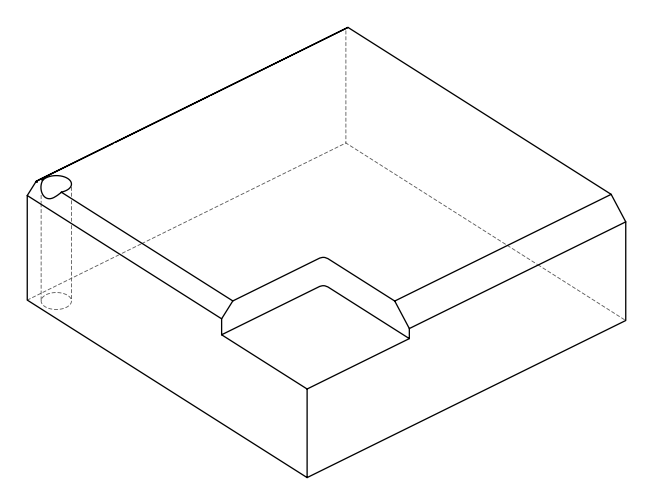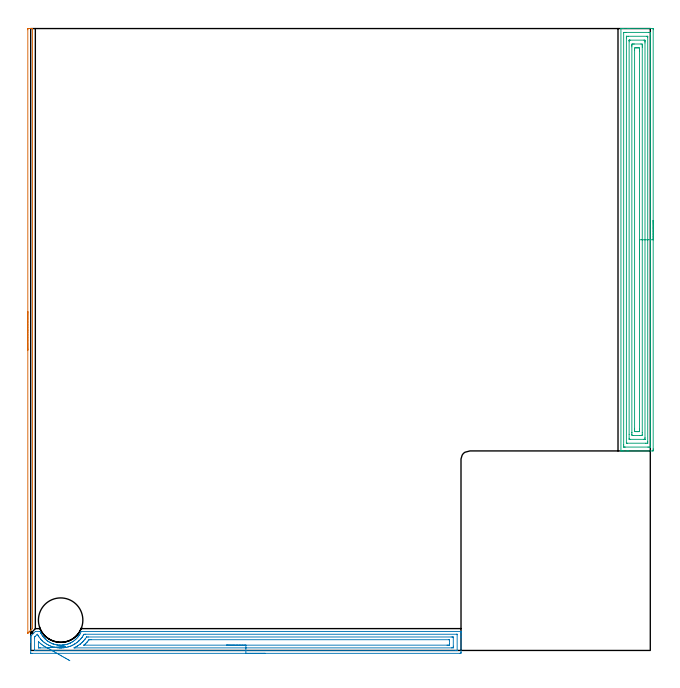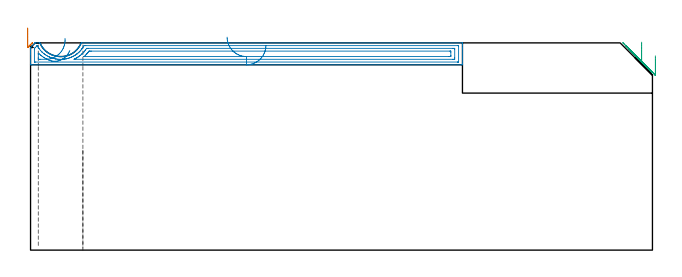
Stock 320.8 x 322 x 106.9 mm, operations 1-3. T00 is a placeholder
(PLAN: 5 operations, 2 tool changes, 75.7 min)
(1 AREA_MILL | FG_CHAMFER_SURFACE | UGT0205_001 | 2.65 min | 909 mm3)
(2 AREA_MILL_1 | FG_CHAMFER_SURFACE_1 | UGT0205_001 | 7.33 min | 14620 mm3)
(3 AREA_MILL_2 | FG_CHAMFER_SURFACE_2 | UGT0205_001 | 10.84 min | 31537 mm3)
(4 MILL_CORNER_NOTCH_RECTANGULAR | CORNER_NOTCH_RECTANGULAR | NXT0201_009 | Follow Part, ap 2, ae 75% | 54.48 min | 260655 mm3)
(5 INDEXABLE_INSERT_DRILL_THROUGH_HOLE_FROM_SOLID | STEP1HOLE | NXT0302_017 | 0.44 min | 44069 mm3)
(TOOL UGT0205_001 | Chamfer Mill 20 x 3 x 45 deg. | D20 FL50 Z2)
(TOOL NXT0201_009 | ENDMILL 8mm [2P460-0800-NA 1630] | D8 FL26 Z6)
(TOOL NXT0302_017 | Index. Insert Drill 23mm [880-D2300L25-05] | D23 PA176 FL115 Z2)
(OP 1 AREA_MILL)
G17 G21 G94 G90
T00 M6
G54
G17 G0 G90 X-1.5 Y155.45 S1061 M3
G43 Z116.9 H0
Z114.5
G94 G1 Y155.488 Z113.628 F250.
Y155.602 Z112.764
Y155.791 Z111.912
Y156.053 Z111.08
Y156.387 Z110.274
Y156.79 Z109.5
Y157.259 Z108.764
Y157.79 Z108.072
Y158.379 Z107.429
Y159.022 Z106.84
Y159.714 Z106.308
Y160.45 Z105.84
Y161.224 Z105.437
Y162.03 Z105.103
Y162.862 Z104.841
Y163.714 Z104.652
Y164.579 Z104.538
Y165.45 Z104.5
Y321.379
X-1.499 Y321.659 Z104.501
X-1.493 Y321.99 Z104.504
X-1.491 Y321.996 Z104.506
X-1.173 Y322. Z104.823
X-0.64 Z105.355
X-0.3 Z105.695
X0.645 Z106.644
X0.775 Y321.997 Z106.767
X0.898 Y321.99 Z106.888
X0.9 Y321.826 Z106.9
Y11.303
X0.896 Y11.296 Z106.896
X-0.3 Y10.098 Z105.696
X-0.431 Y9.968 Z105.567
X-0.601 Y9.797 Z105.396
X-0.736 Y9.662 Z105.259
X-0.878 Y9.521 Z105.12
X-1.028 Y9.371 Z104.97
X-1.173 Y9.225 Z104.823
X-1.485 Y8.915 Z104.513
X-1.497 Y8.908 Z104.5
X-1.499 Y8.907 Z104.499
X-1.5 Y9.074 Z104.5
Y165.45
Y166.322 Z104.538
Y167.187 Z104.652
Y168.038 Z104.841
Y168.87 Z105.103
Y169.676 Z105.437
Y170.45 Z105.84
Y171.186 Z106.308
Y171.878 Z106.84
Y172.521 Z107.429
Y173.111 Z108.072
Y173.642 Z108.764
Y174.11 Z109.5
Y174.513 Z110.274
Y174.847 Z111.08
Y175.109 Z111.912
Y175.298 Z112.764
Y175.412 Z113.628
Y175.45 Z114.5
G0 Z116.9
M5
M2
(OP 2 AREA_MILL_1)
G17 G21 G94 G90
T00 M6
G54
G17 G0 G90 X121.4 Y-1.5 S1061 M3
G43 Z116.9 H0
Z105.6
G94 G1 X121.362 Z104.728 F250.
X121.248 Z103.864
X121.059 Z103.012
X120.797 Z102.18
X120.463 Z101.374
X120.06 Z100.6
X119.592 Z99.864
X119.06 Z99.172
X118.471 Z98.529
X117.828 Z97.94
X117.136 Z97.409
X116.4 Z96.94
X115.626 Z96.537
X114.82 Z96.203
X113.988 Z95.941
X113.136 Z95.752
X112.272 Z95.638
X111.4 Z95.6
X0.619
X0.116 Y-1.495 Z95.603
X0.01 Y-1.492 Z95.606
X0. Y-1.381 Z95.716
Y4.15 Z101.245
Y4.689 Z101.786
Y5.027 Z102.123
Y5.566 Z102.663
Y5.904 Z102.999
Y6.579 Z103.679
Y7.219 Z104.319
X0.001 Y7.322 Z104.421
X0.01 Y7.4 Z104.495
X0.084 Y7.484 Z104.583
X2.397 Y9.797 Z106.896
X2.401 Y9.799 Z106.898
X2.405 Y9.8 Z106.9
X4.639
X4.868 Y9.796 Z106.889
X4.928 Y9.679 Z106.776
X5.026 Y9.464 Z106.563
X5.086 Y9.333 Z106.432
X5.172 Y9.145 Z106.243
X5.262 Y8.973 Z106.07
X5.363 Y8.781 Z105.879
X5.618 Y8.329 Z105.429
X5.893 Y7.886 Z104.985
X6.065 Y7.632 Z104.729
X6.127 Y7.549 Z104.648
X6.277 Y7.35 Z104.449
X6.377 Y7.219 Z104.315
X6.499 Y7.056 Z104.156
X6.547 Y6.991 Z104.091
X6.748 Y6.747 Z103.844
X6.872 Y6.603 Z103.702
X6.957 Y6.506 Z103.605
X7.345 Y6.097 Z103.197
X7.468 Y5.978 Z103.076
X7.545 Y5.904 Z103.
X7.593 Y5.856 Z102.954
X7.624 Y5.827 Z102.926
X7.86 Y5.612 Z102.709
X8.182 Y5.339 Z102.439
X8.344 Y5.203 Z102.302
X8.541 Y5.05 Z102.148
X8.571 Y5.027 Z102.125
X8.659 Y4.961 Z102.059
X8.743 Y4.9 Z101.997
X8.986 Y4.735 Z101.831
X9.185 Y4.599 Z101.695
X9.553 Y4.363 Z101.459
X9.635 Y4.31 Z101.407
X10.079 Y4.066 Z101.164
X10.528 Y3.837 Z100.935
X10.972 Y3.636 Z100.735
X11.069 Y3.596 Z100.696
X11.145 Y3.565 Z100.664
X11.339 Y3.487 Z100.582
X11.421 Y3.453 Z100.548
X11.518 Y3.416 Z100.512
X11.621 Y3.381 Z100.477
X11.786 Y3.326 Z100.419
X11.914 Y3.28 Z100.378
X11.937 Y3.273 Z100.372
X12.233 Y3.181 Z100.28
X12.313 Y3.156 Z100.255
X12.759 Y3.038 Z100.137
X13.206 Y2.938 Z100.035
X13.587 Y2.868 Z99.965
X13.652 Y2.856 Z99.953
X14.02 Y2.805 Z99.898
X14.099 Y2.793 Z99.887
X14.545 Y2.747 Z99.84
X14.631 Y2.742 Z99.834
X14.896 Y2.723 Z99.82
X14.946 Y2.719 Z99.817
X14.991 Y2.717 Z99.814
X15.114 Y2.715 Z99.807
X15.288 Y2.708 Z99.804
X15.394 Y2.705 Z99.8
X15.438 Y2.703 Z99.799
X15.667 Y2.709 Z99.803
X15.806 Y2.714 Z99.804
X15.884 Y2.715 Z99.806
X16.331 Y2.737 Z99.834
X16.511 Y2.754 Z99.851
X16.674 Y2.77 Z99.864
X16.7 Y2.772 Z99.867
X16.777 Y2.778 Z99.876
X16.882 Y2.791 Z99.891
X17.224 Y2.836 Z99.936
X17.593 Y2.9 Z99.999
X17.669 Y2.913 Z100.012
X18.117 Y3.009 Z100.108
X18.562 Y3.123 Z100.22
X18.933 Y3.235 Z100.331
X19.01 Y3.257 Z100.354
X19.482 Y3.415 Z100.513
X19.779 Y3.534 Z100.634
X19.917 Y3.59 Z100.689
X19.963 Y3.61 Z100.71
X20.273 Y3.748 Z100.844
X20.347 Y3.779 Z100.877
X20.463 Y3.835 Z100.935
X20.508 Y3.858 Z100.957
X20.72 Y3.964 Z101.062
X20.796 Y4.001 Z101.1
X21.24 Y4.239 Z101.337
X21.363 Y4.309 Z101.408
X21.751 Y4.554 Z101.653
X22.133 Y4.812 Z101.91
X22.654 Y5.203 Z102.302
X23.025 Y5.511 Z102.611
X23.4 Y5.862 Z102.961
X23.653 Y6.097 Z103.196
X23.918 Y6.37 Z103.469
X24.448 Y6.991 Z104.091
X24.472 Y7.022 Z104.122
X24.625 Y7.219 Z104.315
X24.74 Y7.365 Z104.465
X24.811 Y7.455 Z104.555
X24.859 Y7.526 Z104.625
X24.948 Y7.658 Z104.754
X25.038 Y7.788 Z104.887
X25.105 Y7.886 Z104.985
X25.151 Y7.96 Z105.059
X25.235 Y8.096 Z105.192
X25.336 Y8.256 Z105.356
X25.382 Y8.33 Z105.429
X25.401 Y8.363 Z105.463
X25.498 Y8.535 Z105.631
X25.64 Y8.781 Z105.879
X25.703 Y8.902 Z106.
X26.064 Y9.664 Z106.763
X26.114 Y9.769 Z106.866
X26.133 Y9.795 Z106.891
X26.176 Y9.8 Z106.9
X222.628
X222.79 Y9.798 Z106.888
X222.797 Y9.653 Z106.745
X222.8 Y9.501 Z106.6
Y9.21 Z106.31
Y8.535 Z105.629
Y7.32 Z104.417
Y6.781 Z103.875
Y-0.842 Z96.255
X222.796 Y-1.112 Z95.986
X222.79 Y-1.492 Z95.605
X222.573 Y-1.496 Z95.602
X222.181 Y-1.5 Z95.6
X111.4
Y-0.086 Z97.014
X2.405 Y-0.085 Z97.015
X2.252 Y-0.084 Z97.016
X2.051 Y-0.08 Z97.02
X2.01 Y-0.078 Z97.022
X2.005 Y-0.049 Z97.051
X2.003 Y-0.018 Z97.082
X2. Y0.163 Z97.263
Y6.302 Z103.402
X2.003 Y6.781 Z103.881
X2.006 Y6.88 Z103.98
X2.01 Y6.929 Z104.029
X2.029 Y6.967 Z104.067
X2.119 Y7.062 Z104.162
X2.405 Y7.355 Z104.455
X3.299 Y8.247 Z105.347
X3.406 Y8.346 Z105.446
X3.434 Y8.371 Z105.471
X3.454 Y8.339 Z105.439
X3.503 Y8.259 Z105.359
X3.655 Y8.003 Z105.103
X3.862 Y7.658 Z104.758
X4.192 Y7.136 Z104.236
X4.45 Y6.781 Z103.881
X5.086 Y5.961 Z103.061
X5.136 Y5.904 Z103.004
X5.582 Y5.416 Z102.516
X5.972 Y5.027 Z102.127
X5.979 Y5.021 Z102.121
X6.097 Y4.912 Z102.012
X6.872 Y4.252 Z101.352
X7.003 Y4.15 Z101.25
X7.442 Y3.83 Z100.93
X7.766 Y3.609 Z100.709
X8.287 Y3.273 Z100.373
X8.659 Y3.063 Z100.163
X9.1 Y2.829 Z99.929
X9.553 Y2.603 Z99.703
X9.638 Y2.563 Z99.663
X10.019 Y2.396 Z99.496
X10.446 Y2.224 Z99.324
X10.73 Y2.118 Z99.218
X11.339 Y1.92 Z99.02
X11.516 Y1.866 Z98.966
X12.143 Y1.696 Z98.796
X12.233 Y1.673 Z98.773
X12.303 Y1.658 Z98.758
X12.97 Y1.519 Z98.619
X13.126 Y1.491 Z98.591
X13.161 Y1.485 Z98.585
X14.02 Y1.376 Z98.476
X14.183 Y1.359 Z98.459
X14.913 Y1.309 Z98.409
X15.136 Y1.301 Z98.401
X15.478 Y1.294 Z98.394
X15.806 Y1.3 Z98.4
X16.023 Y1.307 Z98.407
X16.7 Y1.351 Z98.451
X16.857 Y1.365 Z98.465
X17.593 Y1.45 Z98.55
X17.655 Y1.458 Z98.558
X18.024 Y1.519 Z98.619
X18.444 Y1.602 Z98.702
X18.487 Y1.611 Z98.711
X18.54 Y1.623 Z98.723
X19.238 Y1.798 Z98.898
X19.38 Y1.838 Z98.938
X19.815 Y1.969 Z99.069
X20.273 Y2.122 Z99.222
X20.478 Y2.196 Z99.296
X20.985 Y2.396 Z99.496
X21.134 Y2.46 Z99.56
X21.167 Y2.475 Z99.575
X21.713 Y2.737 Z99.837
X22.06 Y2.912 Z100.012
X22.298 Y3.04 Z100.14
X22.716 Y3.273 Z100.373
X22.863 Y3.362 Z100.462
X22.954 Y3.42 Z100.52
X23.395 Y3.717 Z100.817
X23.847 Y4.038 Z101.138
X23.912 Y4.086 Z101.186
X23.994 Y4.15 Z101.25
X24.401 Y4.483 Z101.583
X24.74 Y4.775 Z101.875
X24.873 Y4.897 Z101.997
X25.011 Y5.027 Z102.127
X25.322 Y5.329 Z102.429
X25.634 Y5.651 Z102.751
X25.754 Y5.786 Z102.886
X25.854 Y5.904 Z103.004
X26.156 Y6.269 Z103.369
X26.527 Y6.728 Z103.828
X26.55 Y6.758 Z103.858
X26.566 Y6.781 Z103.881
X26.906 Y7.286 Z104.386
X27.142 Y7.658 Z104.758
X27.247 Y7.828 Z104.928
X27.421 Y8.12 Z105.22
X27.579 Y8.379 Z105.479
X28.314 Y8.384 Z105.484
X28.466 Y8.385 Z105.485
X220.395
X220.548 Y8.384 Z105.484
X220.749 Y8.38 Z105.48
X220.79 Y8.378 Z105.478
X220.795 Y8.349 Z105.449
X220.797 Y8.318 Z105.418
X220.8 Y8.137 Z105.237
Y0.112 Z97.212
X220.798 Y0.006 Z97.106
X220.794 Y-0.065 Z97.035
X220.79 Y-0.08 Z97.02
X220.787 Y-0.082 Z97.018
X220.765 Y-0.084 Z97.016
X220.395 Y-0.085 Z97.015
X220.243 Y-0.086 Z97.014
X111.4
Y1.328 Z98.428
X22.954 Y1.329 Z98.429
X22.759 Y1.331 Z98.431
X22.402 Y1.336 Z98.436
X22.757 Y1.519 Z98.619
X22.887 Y1.585 Z98.685
X22.954 Y1.619 Z98.719
X23.467 Y1.892 Z98.992
X23.847 Y2.103 Z99.203
X24.034 Y2.212 Z99.312
X24.331 Y2.396 Z99.496
X24.577 Y2.557 Z99.657
X24.74 Y2.668 Z99.768
X25.095 Y2.925 Z100.025
X25.57 Y3.273 Z100.373
X25.606 Y3.301 Z100.401
X25.634 Y3.323 Z100.423
X26.085 Y3.707 Z100.807
X26.527 Y4.097 Z101.197
X26.555 Y4.123 Z101.223
X26.584 Y4.15 Z101.25
X27.002 Y4.561 Z101.661
X27.421 Y5. Z102.1
X27.433 Y5.015 Z102.115
X27.444 Y5.027 Z102.127
X27.834 Y5.498 Z102.598
X28.166 Y5.904 Z103.004
X28.231 Y5.986 Z103.086
X28.314 Y6.095 Z103.195
X28.91 Y6.961 Z104.061
X28.95 Y6.965 Z104.065
X29.016 Y6.969 Z104.069
X29.207 Y6.97 Z104.07
X29.907 Y6.971 Z104.071
X217.714
X218.416 Y6.969 Z104.069
X218.608 Y6.967 Z104.067
X218.79 Y6.963 Z104.063
X218.795 Y6.781 Z103.881
X218.799 Y6.593 Z103.693
X218.8 Y2.208 Z99.308
X218.795 Y1.519 Z98.619
X218.793 Y1.338 Z98.438
X218.608 Y1.335 Z98.435
X217.908 Y1.329 Z98.429
X111.4 Y1.328 Z98.428
Y2.743 Z99.843
X27.774
X27.68 Y2.745 Z99.845
X27.618 Y2.747 Z99.847
X27.587 Y2.749 Z99.849
X27.601 Y2.764 Z99.864
X27.673 Y2.834 Z99.934
X28.235 Y3.351 Z100.451
X28.314 Y3.427 Z100.527
X28.679 Y3.791 Z100.891
X29.02 Y4.15 Z101.25
X29.109 Y4.247 Z101.347
X29.207 Y4.358 Z101.458
X29.514 Y4.726 Z101.826
X29.762 Y5.027 Z102.127
X30.101 Y5.447 Z102.547
X30.195 Y5.55 Z102.65
X30.278 Y5.553 Z102.653
X30.456 Y5.555 Z102.655
X30.994 Y5.557 Z102.657
X31.347
X216.281
X216.659 Y5.554 Z102.654
X216.727 Y5.552 Z102.652
X216.79 Y5.548 Z102.648
X216.8 Y5.027 Z102.127
Y3.294 Z100.394
Y3.273 Z100.373
X216.79 Y2.845 Z99.945
X216.783 Y2.75 Z99.85
X216.648 Y2.747 Z99.847
X216.466 Y2.744 Z99.844
X215.928 Y2.743 Z99.843
X215.574
X111.4
X110.528 Z99.881
X109.664 Z99.995
X108.812 Z100.183
X107.98 Z100.446
X107.174 Z100.78
X106.4 Z101.182
X105.664 Z101.651
X104.972 Z102.182
X104.329 Z102.772
X103.74 Z103.415
X103.208 Z104.107
X102.74 Z104.843
X102.337 Z105.617
X102.003 Z106.423
X101.741 Z107.255
X101.552 Z108.106
X101.438 Z108.971
X101.4 Z109.843
G0 Z116.9
X17.78 Y2.053
Z109.184
G1 X17.81 Y2.056 Z108.312
X17.764 Y2.052 Z107.441
X17.642 Y2.043 Z106.577
X17.446 Y2.027 Z105.727
X17.176 Y2.006 Z104.898
X16.836 Y1.98 Z104.095
X16.427 Y1.947 Z103.325
X15.953 Y1.91 Z102.593
X15.417 Y1.868 Z101.906
X14.824 Y1.822 Z101.269
X14.177 Y1.771 Z100.685
X13.482 Y1.717 Z100.161
X12.744 Y1.659 Z99.699
X11.969 Y1.598 Z99.303
X11.162 Y1.535 Z98.977
X10.331 Y1.47 Z98.722
X9.48 Y1.403 Z98.542
X8.616 Y1.336 Z98.436
X8.501 Y1.329 Z98.429
X5.086
X4.384 Y1.33 Z98.43
X4.192 Y1.333 Z98.433
X4.01 Y1.337 Z98.437
X4.005 Y1.519 Z98.619
X4.001 Y1.707 Z98.807
Y4.15 Z101.25
X4.003 Y4.336 Z101.436
X4.01 Y4.508 Z101.608
X4.192 Y4.35 Z101.45
X4.415 Y4.15 Z101.25
X5.086 Y3.564 Z100.664
X5.432 Y3.273 Z100.373
X5.979 Y2.865 Z99.965
X6.674 Y2.396 Z99.496
X6.872 Y2.269 Z99.369
X7.209 Y2.065 Z99.165
X7.766 Y1.769 Z98.869
X8.252 Y1.519 Z98.619
X8.523 Y1.386 Z98.486
X8.548 Y1.374 Z98.474
X8.586 Y1.353 Z98.453
X8.616 Y1.336 Z98.436
X9.31 Y0.941 Z98.084
X10.028 Y0.533 Z97.802
X10.764 Y0.114 Z97.594
X11.513 Y-0.313 Z97.46
X12.27 Y-0.743 Z97.402
X13.028 Y-1.174 Z97.42
X13.782 Y-1.603 Z97.514
X14.526 Y-2.027 Z97.684
X15.254 Y-2.441 Z97.927
X15.961 Y-2.843 Z98.242
X16.641 Y-3.23 Z98.627
X17.29 Y-3.599 Z99.079
X17.902 Y-3.948 Z99.594
X18.473 Y-4.272 Z100.168
X18.998 Y-4.571 Z100.798
X19.473 Y-4.841 Z101.477
X19.895 Y-5.082 Z102.202
X20.26 Y-5.289 Z102.967
G0 Z116.9
M5
M2
(OP 3 AREA_MILL_2)
G17 G21 G94 G90
T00 M6
G54
G17 G0 G90 X322.3 Y222.65 S1061 M3
G43 Z116.9 H0
Z100.2
G94 G1 Y222.612 Z99.328 F250.
Y222.498 Z98.464
Y222.309 Z97.612
Y222.047 Z96.78
Y221.713 Z95.974
Y221.31 Z95.2
Y220.842 Z94.464
Y220.31 Z93.772
Y219.721 Z93.129
Y219.078 Z92.54
Y218.386 Z92.008
Y217.65 Z91.54
Y216.876 Z91.137
Y216.07 Z90.803
Y215.238 Z90.541
Y214.386 Z90.352
Y213.522 Z90.238
Y212.65 Z90.2
Y104.347
X322.299 Y103.892 Z90.201
X322.295 Y103.46 Z90.203
X322.292 Y103.31 Z90.206
X321.87 Y103.3 Z90.627
X309.55 Z102.944
X308.958 Z103.539
X308.67 Z103.826
X306.91 Z105.584
X306.334 Z106.165
X306.03 Z106.469
X305.881 Y103.301 Z106.618
X305.606 Y103.31 Z106.893
X305.6 Y103.446 Z106.9
Y321.854
X305.606 Y321.99 Z106.893
X305.882 Y322. Z106.617
X306.335 Z106.164
X306.91 Z105.584
X308.958 Z103.539
X309.55 Z102.944
X310.134 Z102.361
X321.87 Z90.627
X322.169 Y321.997 Z90.328
X322.292 Y321.99 Z90.205
X322.299 Y321.865 Z90.199
X322.3 Y321.408 Z90.2
Y212.65
X320.886 Z91.614
X320.885 Y105.478 Z91.615
X320.884 Y105.38 Z91.616
X320.882 Y105.332 Z91.618
X320.88 Y105.315 Z91.62
X320.848 Y105.31 Z91.652
X320.477 Y105.302 Z92.023
X320.11 Y105.301 Z92.39
X319.599 Y105.3 Z92.901
X307.79 Y105.301 Z104.71
X307.277 Y105.304 Z105.223
X307.099 Y105.31 Z105.401
X307.021 Y105.328 Z105.479
X307.016 Y105.567 Z105.484
X307.015 Y105.674 Z105.485
X307.014 Y106.461 Z105.486
X307.015 Y319.822 Z105.485
X307.016 Y319.92 Z105.484
X307.019 Y319.968 Z105.482
X307.02 Y319.985 Z105.48
X307.052 Y319.99 Z105.448
X307.423 Y319.998 Z105.077
X307.79 Y319.999 Z104.71
X308.301 Y320. Z104.199
X320.11 Y319.999 Z92.39
X320.623 Y319.996 Z91.877
X320.801 Y319.99 Z91.699
X320.879 Y319.972 Z91.621
X320.884 Y319.733 Z91.616
X320.885 Y319.625 Z91.615
X320.886 Y318.839 Z91.614
Y212.65
X319.472 Z93.028
X319.471 Y108.104 Z93.029
X319.469 Y107.457 Z93.031
X319.466 Y107.336 Z93.034
X319.465 Y107.313 Z93.035
X319.436 Y107.308 Z93.064
X319.383 Y107.302 Z93.117
X319.23 Y107.301 Z93.27
X318.505 Y107.3 Z93.995
X308.825 Y107.301 Z103.675
X308.67 Y107.304 Z103.83
X308.515 Y107.31 Z103.985
X308.435 Y107.32 Z104.065
X308.432 Y107.376 Z104.068
X308.431 Y107.457 Z104.069
X308.429 Y107.702 Z104.071
Y317.196
X308.431 Y317.843 Z104.069
X308.434 Y317.964 Z104.066
X308.435 Y317.986 Z104.065
X308.464 Y317.992 Z104.036
X308.517 Y317.998 Z103.983
X308.67 Y317.999 Z103.83
X309.395 Y318. Z103.105
X319.075 Y317.999 Z93.425
X319.23 Y317.996 Z93.27
X319.385 Y317.99 Z93.115
X319.465 Y317.98 Z93.035
X319.468 Y317.924 Z93.032
X319.469 Y317.843 Z93.031
X319.471 Y317.598 Z93.029
X319.472 Y212.65 Z93.028
X318.057 Z94.443
Y110.132
X318.055 Y109.539 Z94.445
X318.052 Y109.339 Z94.448
X318.05 Y109.313 Z94.45
X318.033 Y109.309 Z94.467
X317.983 Y109.304 Z94.517
X317.88 Y109.302 Z94.62
X317.47 Y109.3 Z95.03
X310.371 Y109.301 Z102.129
X310.012 Y109.31 Z102.488
X309.85 Y109.32 Z102.65
X309.848 Y109.413 Z102.652
X309.844 Y109.834 Z102.656
X309.843 Y111.915 Z102.657
Y315.168
X309.845 Y315.761 Z102.655
X309.848 Y315.961 Z102.652
X309.85 Y315.987 Z102.65
X309.867 Y315.991 Z102.633
X309.917 Y315.996 Z102.583
X310.02 Y315.998 Z102.48
X310.43 Y316. Z102.07
X317.529 Y315.999 Z94.971
X317.888 Y315.99 Z94.612
X318.05 Y315.98 Z94.45
X318.052 Y315.887 Z94.448
X318.056 Y315.466 Z94.444
X318.057 Y315.168 Z94.443
Y314.573
Y212.65
X316.643 Z95.857
Y112.752
X316.64 Y111.915 Z95.86
X316.638 Y111.866 Z95.862
X316.59 Y111.31 Z95.91
X316.313 Y111.304 Z96.187
X315.71 Y111.301 Z96.79
X315.437 Y111.3 Z97.063
X311.915 Y111.302 Z100.585
X311.31 Y111.31 Z101.19
X311.262 Y111.915 Z101.238
X311.26 Y111.966 Z101.24
X311.257 Y112.806 Z101.243
Y112.86
Y312.548
X311.26 Y313.385 Z101.24
X311.262 Y313.434 Z101.238
X311.31 Y313.99 Z101.19
X311.587 Y313.996 Z100.913
X312.19 Y313.999 Z100.31
X312.463 Y314. Z100.037
X315.985 Y313.998 Z96.515
X316.59 Y313.99 Z95.91
X316.638 Y313.385 Z95.862
X316.64 Y313.334 Z95.86
X316.643 Y312.494 Z95.857
Y312.44
Y212.65
X315.229 Z97.271
Y114.589
X315.228 Y114.186 Z97.272
X315.223 Y113.698 Z97.277
X315.216 Y113.307 Z97.284
X314.83 Y113.303 Z97.67
X314.342 Y113.3 Z98.158
X313.95 Z98.55
X313.462 Z99.038
X313.07 Y113.304 Z99.43
X312.684 Y113.31 Z99.816
X312.677 Y113.698 Z99.823
X312.672 Y114.101 Z99.828
X312.671 Y114.589 Z99.829
Y114.993
Y310.711
X312.672 Y311.114 Z99.828
X312.677 Y311.602 Z99.823
X312.685 Y311.993 Z99.815
X313.07 Y311.997 Z99.43
X313.558 Y312. Z98.942
X313.95 Z98.55
X314.438 Z98.062
X314.83 Y311.996 Z97.67
X315.216 Y311.99 Z97.284
X315.223 Y311.602 Z97.277
X315.228 Y311.199 Z97.272
X315.229 Y310.711 Z97.271
Y310.307
Y212.65
Y211.778 Z97.309
Y210.914 Z97.423
Y210.062 Z97.612
Y209.23 Z97.874
Y208.424 Z98.208
Y207.65 Z98.611
Y206.914 Z99.08
Y206.222 Z99.611
Y205.579 Z100.2
Y204.99 Z100.843
Y204.458 Z101.535
Y203.99 Z102.271
Y203.587 Z103.045
Y203.253 Z103.851
Y202.991 Z104.683
Y202.802 Z105.535
Y202.688 Z106.399
Y202.65 Z107.271
G0 Z116.9
M5
M2
